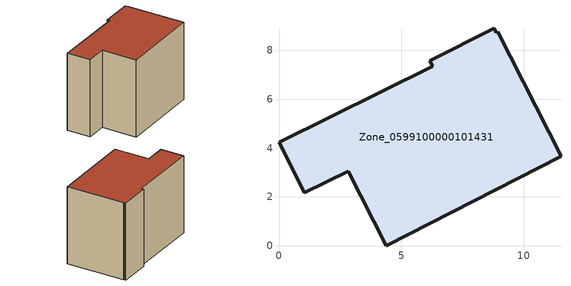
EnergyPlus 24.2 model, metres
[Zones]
Zone_0599100000101431
 floor ground (C_G): 2.84,3.05 1.04,2.17 0,4.23 6.29,7.35 6.17,7.58 8.8,8.9 8.88,8.72 8.94,8.76 11.53,3.67 4.39,0 z2.72
 wall outside (C_F): 1.04,2.17 2.84,3.05 4.39,0 11.53,3.67 8.94,8.76 8.88,8.72 8.8,8.9 6.17,7.58 6.29,7.35 0,4.23 1.04,2.17 z2.72:10.28
 roof outside (C_R): 6.29,7.35 0,4.23 1.04,2.17 2.84,3.05 4.39,0 11.53,3.67 8.94,8.76 8.88,8.72 8.8,8.9 6.17,7.58 z10.28
[BUILDING]
Pand.0599100000101431: North Axis=0; Terrain=City; Loads Convergence Tolerance Value=0.04; Temperature Convergence Tolerance Value=0.4; Solar Distribution=FullExterior; Maximum Number of Warmup Days=25; Minimum Number of Warmup Days=1
[Site:Location]
Rotterdam.The.Hague.AP_ZH_NLD Design_Conditions: Latitude=51.96; Longitude=4.45; Time Zone=1; Elevation=-4.5
[SITE:GROUNDTEMPERATURE:BUILDINGSURFACE]
18, 18, 18, 18, 18, 18, 18, 18, 18, 18, 18, 18
[MATERIAL] Thermal Absorptance=0.9; Solar Absorptance=0.7; Visible Absorptance=0.7
Name | Roughness | Thickness | Conductivity | Density | Specific Heat
G.TI.1946 | MediumSmooth | 0.15 | 1 | 540 | 1210
F.TI.1946 | Rough | 0.3 | 0.857143 | 1920 | 840
R.TI.1946 | MediumRough | 0.2 | 0.1 | 1500 | 1000
[CONSTRUCTION]
C_G: G.TI.1946
C_F: F.TI.1946
C_R: R.TI.1946
[ZONE]
Zone_0599100000101431: Type=1; Multiplier=1; Ceiling Height=Autocalculate; Volume=Autocalculate; Floor Area=autocalculate; Part of Total Floor Area=Yes
[ZONEINFILTRATION:DESIGNFLOWRATE]
Infil_Zone_0599100000101431: Zone or ZoneList or Space or SpaceList=Zone_0599100000101431; Schedule=AlwaysOn; Design Flow Rate Calculation Method=Flow/Area; Flow Rate per Floor Area=0.003; Constant Term Coefficient=1; Temperature Term Coefficient=0; Velocity Term Coefficient=0; Velocity Squared Term Coefficient=0
[HVACTEMPLATE:ZONE:IDEALLOADSAIRSYSTEM]
Zone_0599100000101431: Maximum Heating Supply Air Temperature=50; Minimum Cooling Supply Air Temperature=13; Maximum Heating Supply Air Humidity Ratio=0.0156; Minimum Cooling Supply Air Humidity Ratio=0.0077; Heating Limit=NoLimit; Cooling Limit=NoLimit; Dehumidification Control Type=ConstantSensibleHeatRatio; Cooling Sensible Heat Ratio=0.7; Dehumidification Setpoint=60; Humidification Control Type=None; Humidification Setpoint=30; Outdoor Air Method=None; Outdoor Air Flow Rate per Person=0.00944; Outdoor Air Flow Rate per Zone Floor Area=0; Outdoor Air Flow Rate per Zone=0; Demand Controlled Ventilation Type=None; Outdoor Air Economizer Type=NoEconomizer; Heat Recovery Type=None; Sensible Heat Recovery Effectiveness=0.7; Latent Heat Recovery Effectiveness=0.65
[ZONECONTROL:THERMOSTAT]
ThermostatControl_Zone_0599100000101431: Zone or ZoneList=Zone_0599100000101431; Control Type Schedule=DualSetpointControlType; Control 1=Thermostat_Zone_0599100000101431; Temperature Difference Between Cutout And Setpoint=0
[THERMOSTATSETPOINT:DUALSETPOINT]
Thermostat_Zone_0599100000101431: Heating Setpoint Temperature Schedule=HeatingSetpoint_Zone_0599100000101431; Cooling Setpoint Temperature Schedule=CoolingSetpoint_Zone_0599100000101431
[SCHEDULE:COMPACT]
HeatingSetpoint_Zone_0599100000101431: Through: 12/31, For: AllDays, Until: 24:00, 21
CoolingSetpoint_Zone_0599100000101431: Through: 12/31, For: AllDays, Until: 24:00, 24
DualSetpointControlType: Through: 12/31, For: AllDays, Until: 24:00, 4
AlwaysOn: Through: 12/31, For: AllDays, Until: 24:00, 1
